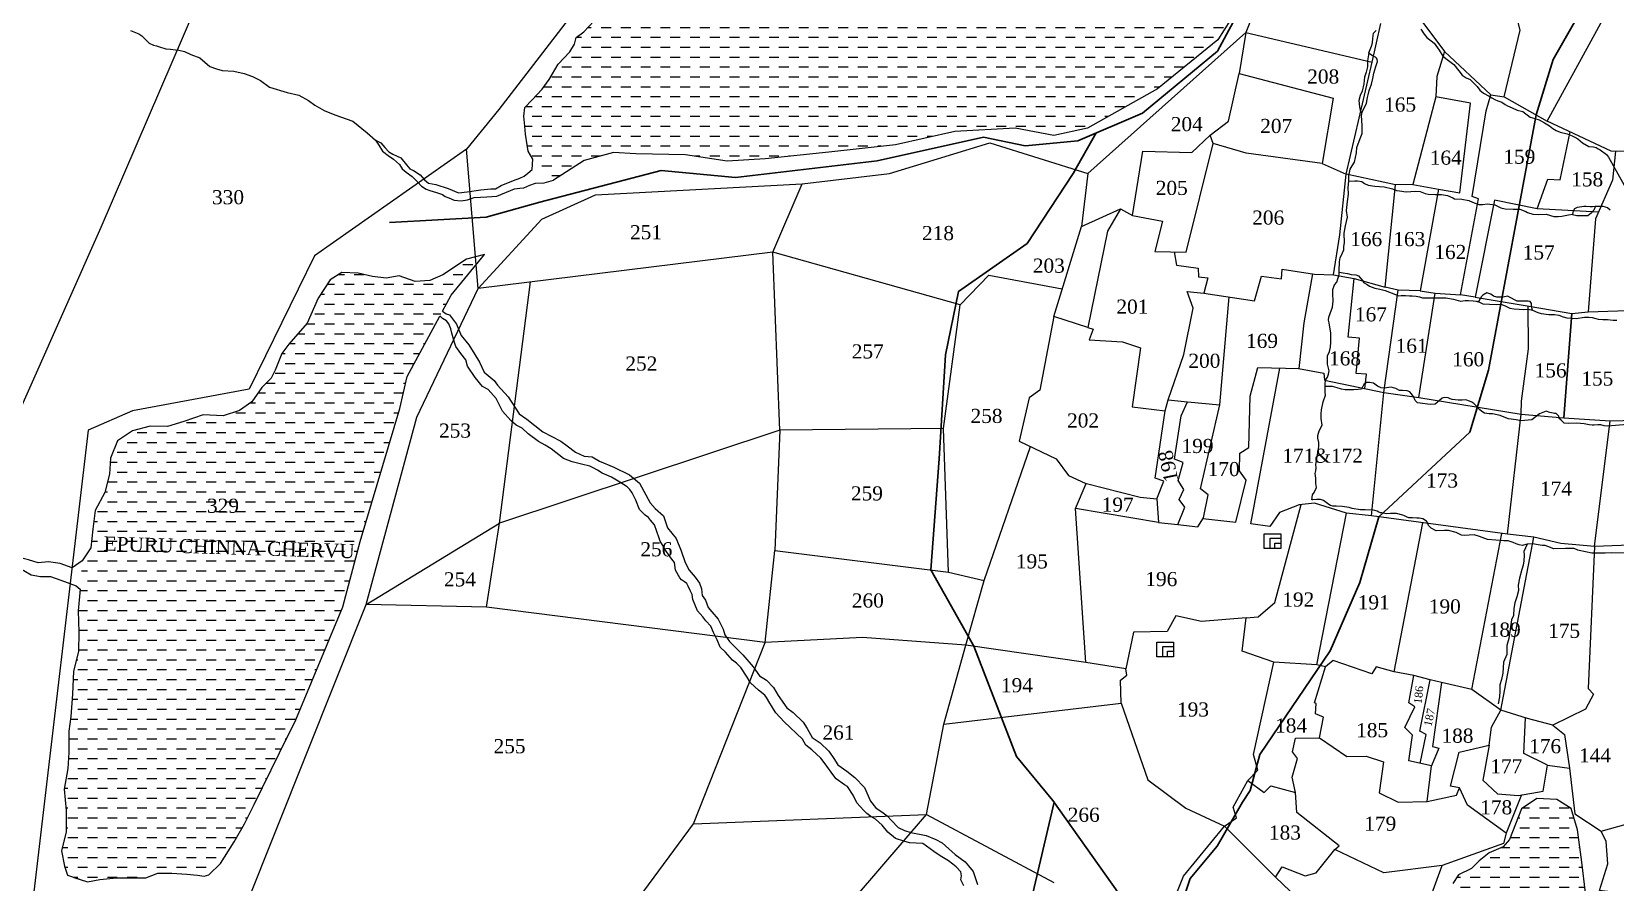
# Model space of a CAD drawing. Header units: millimetres. Extents: x 838 to 3141, y -219 to 909.
# Drawn here: x 2158.3 to 2559.2, y 373.8 to 589 of the extents above; entities that cross this region are included whole.
import ezdxf

# ---------------------------------------------------------------- set-up
doc = ezdxf.new("R2010")
doc.units = ezdxf.units.MM
doc.header["$MEASUREMENT"] = 0
doc.linetypes.add('ACAD_ISO07W100', pattern=[3, 0, -3])
doc.layers.add('FOOTPATH', color=150, linetype='ACAD_ISO07W100', lineweight=30)
for name, color, linetype in [('NALA', 4, 'Continuous'), ('SQUAREWELL', 5, 'Continuous'), ('SURVEY_BND', 7, 'Continuous'), ('TEXT', 7, 'Continuous'), ('WATER_BODY', 4, 'Continuous')]:
    doc.layers.add(name, color=color, linetype=linetype)
doc.styles.get("Standard").update_dxf_attribs({"font": 'TIMES.TTF', "height": 3.574})

msp = doc.modelspace()

# ---------------------------------------------------------------- hatches: boundary and pattern name
at = {"layer": 'WATER_BODY'}
h = msp.add_hatch(dxfattribs=at)
h.set_pattern_fill('DASH', color=256, scale=20, angle=180, style=0)
h.paths.add_polyline_path([(2469.35, 615.43), (2474.47, 636.82), (2483.42, 655.08), (2486.61, 661.63), (2491.11, 671), (2492.62, 686.78), (2492.15, 702.43), (2491.77, 720.38), (2491.3, 731.34), (2491.96, 741.5), (2495.71, 750.87), (2497.11, 758.09), (2499.09, 769.47), (2499.93, 780.05), (2500.27, 791.47), (2500.9, 797.66), (2499.97, 804.5), (2497.05, 810.49), (2492.85, 816.28), (2489.63, 820.8), (2488.23, 822.63), (2487.42, 820.13), (2487.37, 817.44), (2487.37, 814.17), (2485.49, 811.04), (2485.1, 807.93), (2484.48, 803.32), (2483.03, 800), (2482.31, 797.22), (2480.48, 793.52), (2479.12, 792.14), (2475.8, 786.8), (2473.49, 782.72), (2469.92, 778.47), (2467, 774.8), (2463.85, 768.61), (2459.69, 763.07), (2457.42, 758.81), (2455.59, 754.66), (2452.85, 752.35), (2449.58, 748.15), (2448.64, 745.58), (2446.66, 742.46), (2444.14, 739.69), (2441.35, 735.7), (2439.62, 731.89), (2437.54, 728.97), (2434.72, 726.11), (2430.1, 722.42), (2426.29, 717.03), (2422.63, 713.32), (2420.9, 711.3), (2417.82, 707.31), (2415.79, 705.19), (2413.46, 703.31), (2410.25, 700.09), (2408.2, 697.5), (2405.83, 695.82), (2403.1, 693.84), (2400.43, 689.88), (2398.75, 687.21), (2394.82, 684.72), (2392.15, 682.15), (2390.52, 679.13), (2387.2, 675.52), (2384.92, 674.04), (2381.89, 671.04), (2380.16, 668.37), (2378.08, 665.95), (2375.81, 663.97), (2372.49, 661.64), (2370.06, 657.93), (2367.63, 655.83), (2362.83, 651.98), (2361.84, 649.95), (2359.07, 647.03), (2357.68, 645.84), (2353.15, 642.31), (2349.59, 637.86), (2346.03, 634.4), (2344.19, 633.65), (2339.97, 629.92), (2336.76, 626.46), (2331.36, 621.56), (2328.59, 618.55), (2324.43, 616.47), (2319.92, 612.06), (2316.65, 609.19), (2313.22, 606.72), (2309.96, 603.29), (2307.64, 599.84), (2304.77, 597.87), (2302.46, 595), (2300.61, 591.69), (2298.13, 588.99), (2296.16, 587.53), (2295.77, 585.84), (2294.53, 583.87), (2291.59, 580.8), (2289.34, 576.92), (2287.59, 574.45), (2284.95, 571.7), (2283.15, 569.79), (2282.93, 567.59), (2283.15, 565.12), (2283.38, 563.04), (2283.77, 560.4), (2284.05, 558.77), (2285.23, 556.74), (2285.04, 554.13), (2290.41, 551.41), (2298.16, 556.44), (2305.59, 558.42), (2311.28, 558.09), (2323.87, 557.85), (2334.43, 556.28), (2344, 556.86), (2360.11, 558.51), (2377.03, 560.41), (2391.99, 563.78), (2407.33, 564.61), (2417.07, 562.71), (2425.6, 564.56), (2443.34, 574.53), (2458.6, 586.98), (2461.83, 591.98)])
h = msp.add_hatch(dxfattribs=at)
h.set_pattern_fill('DASH', color=256, scale=20, angle=180, style=0)
h.paths.add_polyline_path([(2237.12, 443.45), (2241.49, 459.98), (2251.57, 493.65), (2253.42, 501.72), (2264.54, 522.35), (2270.89, 530.08), (2270.74, 532.02), (2268.39, 531.41), (2262.4, 527.48), (2259.13, 526.07), (2255.41, 525.79), (2251.35, 527.26), (2248.08, 526.64), (2244.64, 527.09), (2240.97, 527.88), (2236.88, 528.11), (2233.89, 526.19), (2230.85, 521.57), (2228.08, 515.26), (2223.4, 509.9), (2221.7, 507.62), (2220, 503.39), (2218.93, 501.3), (2216.62, 498.99), (2214.08, 495.39), (2210.92, 493.19), (2206.81, 491.84), (2201.78, 492.04), (2196.82, 490.4), (2192.7, 489.11), (2188.33, 489.16), (2183.87, 487.98), (2180.04, 485.5), (2178.29, 481.1), (2178.01, 477.02), (2176.82, 472.4), (2174.4, 467.89), (2173.83, 463.1), (2173.32, 458.45), (2171.12, 455.12), (2170.55, 447.01), (2170.1, 442.47), (2170.32, 437.06), (2170.16, 432.16), (2168.91, 427.22), (2168.68, 421.42), (2168.29, 415.73), (2167.72, 412.01), (2167.72, 406.62), (2167.5, 402.56), (2166.54, 397.38), (2167.05, 391.94), (2167.1, 386.59), (2165.86, 381.74), (2166.66, 377.88), (2167.45, 375.57), (2170.41, 374.56), (2172.47, 373.87), (2175.61, 374.45), (2179.78, 374.94), (2182.38, 374.94), (2187.25, 374.94), (2190.26, 376.06), (2193.8, 376.08), (2197.59, 375.8), (2200.33, 375.56), (2202.01, 375.36), (2203.19, 375.7), (2206.18, 378.58), (2209.61, 384.01), (2212.23, 388.61), (2214.68, 393.45), (2221.05, 406.54), (2225.19, 414.87)])
h = msp.add_hatch(dxfattribs=at)
h.set_pattern_fill('DASH', color=256, scale=20, angle=180, style=0)
h.paths.add_polyline_path([(2550.82, 352.02), (2551.62, 371.09), (2550.75, 378.89), (2549.65, 387.04), (2548.05, 392.43), (2544.4, 394.76), (2539.37, 394.98), (2535.43, 392.36), (2532.44, 384.63), (2530.83, 382.74), (2527.3, 381.22), (2524.77, 379.2), (2522.84, 377.24), (2519.52, 375.64), (2518.06, 373.48), (2516.44, 370.02), (2515.37, 367.8), (2513.88, 366), (2513.09, 363.05), (2512.7, 360.74), (2511.94, 357.87), (2511, 356.48), (2510.64, 353.15), (2510.14, 349.75), (2509.01, 345.25), (2507.66, 340.31), (2507.51, 336.81), (2539.47, 323.64), (2540.17, 325.51), (2544.54, 333.87), (2549.07, 341.01)])
h.paths.add_polyline_path([(2538.34, 320.62), (2539.47, 323.64), (2507.51, 336.81), (2507.48, 336.29), (2505.86, 330.85), (2505.27, 325.39), (2504.87, 322.83), (2503.34, 320.27), (2503.02, 316.18), (2502.94, 312.55), (2502.54, 310.2), (2502.18, 307.45), (2502.63, 305.32), (2502.98, 302.93), (2502.98, 300.76), (2504.53, 297.77), (2506.71, 296.22), (2508.61, 294.98), (2510.74, 292.45), (2512.6, 290.81), (2513.89, 288.6), (2516.93, 287.13), (2518.49, 285.85), (2519.84, 284.58), (2521.75, 283.66), (2524.02, 282.88), (2526.35, 281.01), (2528.48, 279.45), (2529.38, 278.97), (2530.75, 278.19), (2532.21, 278.37), (2533.52, 280.34), (2534.1, 285.22), (2534.91, 289.45), (2534.47, 293.68), (2535.57, 301), (2536.67, 308.01), (2537.47, 313.99)])

# ---------------------------------------------------------------- linework, layer by layer
at = {"layer": 'FOOTPATH', "linetype": 'ByBlock'}
for points in [[(2539.16, 567.95), (2543.5, 581.97), (2555.36, 602.91), (2556.08, 609.66), (2537.56, 601.47), (2517.89, 600.65), (2501.51, 599.74), (2494, 603.85), (2471.59, 608.39), (2458.51, 584.09), (2439.53, 568.35), (2423.12, 561.41), (2409.86, 560.15), (2399.3, 562.31), (2372.38, 556.34), (2336.53, 552.09), (2317.68, 553.89), (2286.95, 545.86), (2273.41, 542.08), (2248.93, 540.7)], [(2442.32, 344.27), (2446.84, 360.38), (2451.55, 374.77), (2458.46, 382.96), (2464.87, 394.03), (2466.8, 397.05), (2469.23, 406.16), (2487.06, 432.33), (2494.53, 449.64), (2499.38, 466.24), (2522.39, 487.69), (2527.11, 503.33), (2539.16, 567.95)], [(2427.82, 563.4), (2421.98, 553.09), (2410.36, 535.43), (2392.98, 523.27), (2389.63, 507.2), (2388.03, 480.89), (2385.98, 452.83), (2396.79, 433.54), (2407.63, 405.62), (2416.86, 394.49), (2435.12, 368.65), (2441.71, 359.85), (2442.32, 344.27)], [(2409.19, 228.59), (2404.94, 232.66), (2408.16, 240.54), (2422.39, 281.83), (2419.22, 292.27), (2414.55, 301.25), (2405.8, 351.2), (2408.99, 359.15), (2417.16, 394.07)]]:
    msp.add_lwpolyline(points, dxfattribs=at)
at = {"layer": 'NALA', "linetype": 'ByBlock'}
for points in [[(2183.36, 589.32), (2184.63, 588.8), (2185.47, 588.42), (2186.26, 587.98), (2188.11, 586.14), (2189.15, 585.63), (2189.94, 585.44), (2190.72, 585.18), (2192.34, 584.68), (2193.52, 584.55), (2194.71, 584.42), (2195.56, 584.29), (2197.04, 583.98), (2198.61, 583.23), (2200.93, 582.41), (2203.41, 580.22), (2205.15, 579.64), (2206.55, 579.22), (2209.53, 579.02), (2212.15, 578.42), (2214.26, 577.65), (2216.24, 576.64), (2218.54, 574.97), (2223.03, 573.59), (2225.96, 572.97), (2228.44, 571.59), (2229.99, 570.41), (2232.39, 569.05), (2235.04, 567.95), (2239.63, 566.38), (2243.27, 563.45), (2245.37, 561.52), (2246.7, 560.9), (2247.71, 559.7), (2248.75, 558.64), (2249.8, 557.98), (2250.9, 557.52), (2251.78, 557.1), (2253.24, 555.35), (2254.07, 554.27), (2255.01, 553.86), (2256.68, 552.75), (2257.78, 551.53), (2258.78, 550.69), (2260.66, 550.35), (2263.8, 549.32), (2266.42, 548.27), (2268.6, 548.46), (2272.04, 548.98), (2274.54, 549.21), (2275.74, 549.21), (2277.22, 550.1), (2280.33, 551.33), (2281.92, 551.93), (2283.02, 552.44), (2283.95, 553.22), (2285.04, 554.13)], [(2565.08, 457.08), (2558.28, 457.13), (2556.64, 457.02), (2555.1, 457.02), (2553.29, 457.02), (2550.03, 457.71), (2549.68, 457.82), (2548.82, 458.22), (2548.25, 458.22), (2546.59, 458.21), (2543.65, 458.18), (2542.15, 458.74), (2541.44, 459.01), (2540.8, 459.03), (2540.21, 459.08), (2538.28, 459.42), (2536.88, 459.36), (2535.65, 459.03), (2534.87, 459.17), (2534.09, 459.41), (2533.35, 459.76), (2532.1, 460.19), (2530.98, 460.16), (2528.95, 460.35), (2526.89, 460.49), (2526.16, 460.81), (2524.79, 461.3), (2523.49, 461.66), (2520.93, 461.52), (2520.31, 461.62), (2519.61, 461.93), (2518.96, 462.32), (2517.01, 462.82), (2515.98, 462.78), (2513.84, 462.74), (2512.59, 463.38), (2512.18, 463.8), (2511.96, 464.1), (2511.72, 464.57), (2511.38, 465.16), (2510.45, 465.74), (2510.09, 465.84), (2509.57, 465.95), (2508.94, 465.91), (2507.91, 466.02), (2507.42, 466.02), (2506.97, 466.04), (2506.79, 466.08), (2506.55, 466.2), (2505.86, 466.48), (2505.42, 466.68), (2503.83, 467.12), (2503.31, 467.12), (2502.32, 467.12), (2501.31, 467), (2500.11, 467.23), (2499.77, 467.26), (2499.37, 467.44), (2498.89, 467.71), (2498.36, 467.88), (2497.92, 467.97), (2495.86, 468.05), (2494.72, 468.03), (2492.6, 468.37), (2491.8, 468.64), (2490.1, 468.84), (2488.57, 468.99), (2487.74, 468.98), (2487.09, 469.13), (2486.71, 469.39), (2486.37, 469.59), (2485.3, 470.4), (2484.55, 470.66), (2483.6, 470.64), (2482.65, 470.58), (2482.4, 470.56), (2482.56, 471.85), (2482.94, 472.44), (2483.55, 473.67), (2483.39, 474.67), (2483.41, 476.06), (2483.21, 477.18), (2483.44, 477.91), (2483.51, 478.64), (2483.41, 479.48), (2484.17, 484.08), (2484.2, 485.06), (2483.87, 486.13), (2483.87, 486.82), (2484.24, 488.05), (2484.99, 489.45), (2484.76, 491.14), (2484.76, 492.35), (2484.84, 493.3), (2485.29, 495.33), (2485.84, 497.04), (2485.8, 497.77), (2485.76, 498.82), (2485.76, 499.85), (2485.86, 500.81), (2486.38, 501.62), (2486.63, 502.35), (2486.81, 503.16), (2486.32, 504.84), (2486.32, 505.89), (2486.32, 507.01), (2486.83, 508.06), (2487.09, 509.22), (2487.22, 510.42), (2487.17, 512.73), (2486.79, 515.31), (2486.64, 515.99), (2486.73, 516.78), (2487.01, 517.72), (2487.6, 519.33), (2487.79, 520.81), (2487.74, 522.68), (2487.73, 523.77), (2488.11, 524.93), (2488.74, 525.6), (2488.97, 526.45), (2489.27, 527.59), (2489.34, 528.51), (2489.4, 530.76), (2489.6, 531.79), (2490.18, 533.03), (2490.51, 533.79), (2490.52, 534.62), (2490.68, 535.62), (2490.6, 538.03), (2490.9, 539.88), (2491.42, 542.05), (2491.18, 543.76), (2491.43, 546.04), (2491.67, 547.87), (2491.6, 549.62), (2491.79, 551.21), (2491.78, 552.49), (2492.1, 554.2), (2492.59, 555.07), (2493.18, 556), (2493.71, 558.33), (2493.77, 559.66), (2494.62, 562), (2495.12, 563.26), (2495.17, 565.23), (2494.99, 567.79), (2495.1, 568.68), (2496.22, 570.94), (2496.52, 572.39), (2496.65, 573.04), (2496.89, 574.13), (2497.49, 575.75), (2497.81, 577.14), (2498.09, 578.54), (2498.59, 580.17), (2498.99, 581.49), (2498.96, 582.03), (2498.78, 582.3), (2498.48, 582.54), (2497.99, 582.75), (2497.73, 582.87), (2497.4, 583.11), (2496.97, 583.39), (2496.79, 583.69), (2497.52, 585.32), (2497.73, 586.16), (2497.81, 587.25), (2498.01, 588.6), (2498.71, 589.31)], [(2509.95, 589.63), (2510.79, 588.39), (2511.47, 587.5), (2513.38, 586.07), (2514.58, 584.35), (2515.56, 582.77), (2517, 581.72), (2518.3, 580.66), (2519.56, 579.11), (2520.42, 577.96), (2521.49, 577.33), (2522.45, 576.91), (2523.11, 576.22), (2524.25, 575.16), (2524.88, 574.18), (2525.87, 573.46), (2527.25, 572.66), (2527.94, 572.29), (2528.67, 571.81), (2529.49, 571.51), (2530.52, 571.17), (2531.35, 570.59), (2531.88, 570.26), (2533.11, 569.77), (2534.33, 569.14), (2535.8, 568.85), (2537.64, 567.38), (2538.83, 567), (2539.9, 566.72), (2541.29, 565.93), (2542.51, 565.2), (2543.43, 564.48), (2544.24, 563.96), (2545.23, 563.62), (2547.02, 563.13), (2548.27, 562.62), (2548.94, 562.33), (2549.71, 561.87), (2550.88, 560.89), (2552.5, 559.97), (2553.67, 559.91), (2554.37, 559.71), (2554.89, 559.38), (2555.37, 559.08), (2556.98, 557.91), (2557.52, 557.25), (2562.17, 548.8)], [(2496.79, 583.69), (2496.51, 581.59), (2496.5, 580.08), (2496.14, 578.73), (2495.69, 577.47), (2495.56, 575.83), (2495.14, 573.98), (2494.66, 572.82), (2494.27, 571.56), (2494.43, 569.96), (2494.74, 568.74), (2495.07, 568.4)], [(2245.37, 561.52), (2246.23, 560.29), (2247.16, 558.78), (2248.6, 557.71), (2249.96, 556.79), (2251.41, 555.41), (2252.13, 554.28), (2253.14, 553.42), (2254.66, 552.35), (2256, 551.02), (2257, 549.88), (2258.23, 549.12), (2259.16, 548.81), (2260.83, 548.33), (2262.33, 547.85), (2262.99, 547.29), (2263.9, 546.98), (2265.32, 546.37), (2267.07, 546.21), (2268.67, 546.49), (2270.32, 547.07), (2273.54, 547.19), (2276.06, 547.38), (2280.56, 549.24), (2281.92, 549.45), (2282.93, 549.49), (2284.48, 550.18), (2285.84, 550.68), (2288.04, 550.78), (2290.41, 551.41)], [(2491.79, 551.21), (2493.24, 551.25), (2493.91, 551.25), (2495.08, 551.09), (2495.75, 550.62), (2496.67, 550.21), (2498.32, 549.95), (2500.67, 549.73), (2502.83, 549.25), (2503.82, 548.84), (2504.61, 548.71), (2506.26, 548.49), (2508.61, 548.65), (2509.85, 548.56), (2511.06, 548.08), (2511.85, 547.92), (2513.66, 547.82), (2515.18, 547.82), (2516.71, 547.57), (2518.04, 546.97), (2518.49, 546.74), (2520.33, 546.62), (2522.14, 546.3), (2523.09, 545.89), (2524.62, 545.32), (2525.63, 545.28), (2526.84, 545.41), (2528.75, 545.16), (2530.21, 544.4), (2531.35, 544.21), (2533.32, 544.08), (2535, 544.08), (2536.53, 543.54), (2537.01, 543.25), (2538.37, 542.84), (2539.79, 542.77), (2541.7, 542.8), (2543.63, 542.26), (2544.78, 542.26), (2545.7, 542.36), (2547.38, 542.65), (2548.43, 542.84), (2548.66, 543.68), (2548.94, 544.26), (2549.6, 544.64), (2551.22, 544.87), (2551.83, 544.87), (2552.81, 544.8), (2553.42, 544.77), (2554.15, 544.87), (2555.04, 544.87), (2556.08, 544.87), (2557.26, 544.55), (2557.93, 543.91)], [(2554.15, 544.87), (2553.73, 543.85), (2553.1, 543.06), (2552.21, 542.45), (2549.48, 542.39), (2548.4, 542.65), (2548.43, 542.84)], [(2489.31, 528.19), (2490.36, 528.03), (2491.43, 527.79), (2492.34, 527.54), (2493.55, 527.45), (2494.21, 527.26), (2495.32, 525.96), (2495.48, 525.58), (2496.42, 525.01), (2497.02, 524.59), (2498.32, 524.1), (2499.59, 523.82), (2500.99, 523.55), (2503.55, 522.53), (2504.34, 522.15), (2505, 522.26), (2506.08, 522.26), (2507.15, 522.21), (2507.76, 522.21), (2508.78, 522.1), (2509.66, 521.88), (2510.43, 521.69), (2511.53, 521.63), (2512.74, 521.63), (2514.59, 521.63), (2516.33, 521.66), (2518.23, 521.33), (2520.06, 520.83), (2521.17, 521), (2522.05, 521.03), (2523.23, 520.92), (2523.98, 520.86), (2524.86, 520.56), (2525.68, 520.17), (2529.04, 519.98), (2530.22, 520.03), (2531.36, 519.65), (2532.54, 519.02), (2533.59, 518.85), (2534.86, 518.77), (2535.99, 518.71), (2537.18, 518.8), (2538.25, 518.55), (2539.58, 517.94), (2540.46, 517.72), (2542.39, 517.47), (2543.85, 517.47), (2544.92, 517.25), (2546.03, 516.86), (2546.94, 516.64), (2549.3, 516.45), (2551.4, 516.73), (2552.47, 516.81), (2553.38, 516.7), (2554.24, 516.4), (2554.9, 516.26), (2556.04, 516.17), (2557.25, 516.17), (2558.66, 516.04), (2559.59, 516.01)], [(2537.95, 520.27), (2537.64, 520.77), (2537.14, 520.84), (2536.07, 520.86), (2535.37, 520.82), (2534.35, 520.86), (2533.66, 521.14), (2532.94, 521.56), (2531.91, 522.08), (2530.8, 521.82), (2529.92, 521.82), (2529.25, 521.82), (2528.39, 522.1), (2527.66, 522.61), (2526.67, 522.93), (2525.69, 522.36), (2525.32, 522), (2524.65, 520.84), (2524.42, 520.71)], [(2262.37, 518.32), (2263.3, 517.59), (2264.12, 517.4), (2265.84, 515), (2267.04, 512.15), (2268.98, 509.8), (2270.53, 507.29), (2271.69, 505.38), (2272.86, 502.84), (2275.37, 500.72), (2276.23, 499.54), (2278.94, 496.63), (2281.7, 492.28), (2283.71, 491), (2287.74, 487.76), (2292.32, 485.38), (2293.87, 484.24), (2296.03, 482.62), (2298.22, 481.56), (2300.23, 481.44), (2302.05, 480.35), (2305.72, 478.83), (2309.64, 476.88), (2312.18, 474.73), (2314.94, 469.81), (2316.16, 468.33), (2318.24, 466.54), (2319.27, 463.44), (2321.46, 460.75), (2322.75, 457.65), (2323.75, 454.73), (2324.78, 452.73), (2326.29, 450.98), (2327.38, 449.5), (2327.87, 448.06), (2328.05, 446.38), (2328.9, 445.14), (2329.55, 443.34), (2330.5, 442.24), (2332.15, 440.37), (2333.4, 437.84), (2333.79, 436.43), (2335.01, 434.69), (2336.21, 433.47), (2338.39, 431.33), (2341, 428.28), (2342.59, 425.99), (2344.32, 424.96), (2346.16, 423.08), (2347.3, 421.02), (2349.5, 417.94), (2351.1, 416.72), (2353.64, 414.28), (2354.62, 412.67), (2355.9, 410.43), (2357.95, 409.07), (2360.13, 406.95), (2361.38, 405.13), (2362.4, 403.48), (2364.68, 401.88), (2366.7, 400.32), (2369.13, 397.81), (2370.67, 394.28), (2371.95, 392.68), (2372.64, 392.18), (2373.55, 391.65), (2374.85, 390.63), (2375.96, 389.44), (2377.68, 387.62), (2379.28, 386.92), (2380.91, 386.35), (2384.76, 385.6), (2387.24, 384.57), (2388.84, 383.79), (2389.62, 382.99), (2392.13, 380.81), (2394.63, 379), (2395.46, 377.97), (2396.7, 376.51), (2397.78, 373.22)], [(2538.25, 518.55), (2538.03, 519.48), (2537.95, 520.27)], [(2394.34, 372.92), (2393.53, 374.42), (2393.71, 375.41), (2393.56, 376.45), (2392.34, 377.73), (2391.54, 378.33), (2390.43, 379.22), (2388.29, 380.5), (2386.72, 381.56), (2383.95, 383.56), (2380.58, 383.77), (2379.09, 384.23), (2376.97, 384.84), (2375.07, 386.45), (2373.6, 388.25), (2371.93, 389.74), (2370.79, 390.39), (2369.78, 391.23), (2368.88, 392), (2367.24, 393.91), (2366.32, 395.87), (2364.85, 398.03), (2364.05, 398.48), (2362.02, 399.94), (2361.15, 401.1), (2359.22, 403.78), (2358.11, 405.18), (2355.8, 407.26), (2354.31, 408.51), (2353.42, 409.97), (2348.8, 414.35), (2346.7, 416.63), (2346.13, 417.61), (2345.62, 418.45), (2345.23, 419.07), (2344.37, 420.56), (2343.89, 421.16), (2342.34, 422.38), (2340.29, 424.23), (2339.45, 425.69), (2337.83, 428.09), (2336.73, 429.25), (2335.78, 430.02), (2333.93, 431.99), (2332.62, 433.3), (2331.9, 435.09), (2330.94, 436.95), (2330.29, 438.59), (2328.97, 439.96), (2328.2, 440.94), (2326.89, 442.49), (2325.72, 445.37), (2325.54, 446.59), (2325.01, 447.63), (2324.53, 448.7), (2324.17, 449.36), (2323.57, 449.81), (2322.86, 450.31), (2322.38, 450.79), (2321.31, 452.78), (2321.04, 454.71), (2320.35, 455.55), (2319.54, 456.71), (2318.92, 457.6), (2318.11, 458.97), (2317.43, 460.1), (2317.16, 460.85), (2316.56, 462.58), (2315.96, 464.2), (2314.95, 465.45), (2314.5, 466.05), (2313.64, 466.64), (2312.21, 468.1), (2311.31, 470.43), (2310.32, 472.32), (2309.73, 473.13), (2309.04, 473.87), (2307.22, 475.03), (2305.1, 476.26), (2302.71, 477.28), (2301.54, 478.06), (2300.44, 478.62), (2299.61, 479.04), (2297.52, 479.61), (2295.16, 480.2), (2292.96, 481.04), (2289.84, 483.43), (2288.35, 484.41), (2286.65, 485.28), (2284, 487.25), (2282.54, 488.68), (2281.01, 489.46), (2279.61, 490.65), (2277.52, 493.01), (2275.88, 496.19), (2273.88, 498.43), (2272.48, 499.2), (2270.63, 501.47), (2268.69, 504.34), (2268.24, 506.01), (2266.96, 507.56), (2265.73, 509.32), (2265.38, 510.36), (2264.66, 512.71), (2264.48, 513.81), (2263.94, 515.12), (2263.37, 515.84), (2262.33, 516.43), (2261.88, 516.85), (2261.67, 517.03)], [(2572.49, 490.44), (2557.27, 489.21), (2556.37, 489.31), (2555.58, 489.53), (2554.76, 489.51), (2553.82, 489.45), (2553.35, 489.43), (2552.58, 489.53), (2551.31, 489.8), (2549.43, 489.94), (2547.26, 489.88), (2546.28, 489.97), (2545.47, 490.74), (2545, 491.13), (2544.89, 491.76), (2544.22, 492.36), (2543.85, 492.4), (2543.51, 492.5), (2542.59, 492.68), (2541.67, 492.97), (2540.02, 492.31), (2538.08, 490.78), (2535.27, 490.53), (2534.08, 490.77), (2532.16, 491.02), (2530.68, 491.64), (2530.05, 491.88), (2528.15, 492.3), (2527.31, 492.3), (2526.13, 492.48), (2525.44, 492.93), (2524.87, 493.41), (2523.37, 494.91), (2522.89, 495.26), (2522.28, 495.55), (2521.4, 495.82), (2520.41, 495.78), (2519.41, 495.77), (2517.88, 495.96), (2517.43, 496.14), (2516.92, 496.36), (2516.06, 496.42), (2515.35, 496.29), (2514.12, 495.16), (2513.57, 494.74), (2512.35, 494.68), (2509.12, 495.13), (2508.52, 495.65), (2508.13, 496.67), (2507.83, 497.01), (2507.53, 497.44), (2507.16, 497.84), (2506.56, 498.11), (2505.36, 498.18), (2504.6, 498.21), (2503.68, 498.75), (2502.44, 499.07), (2501.84, 498.95), (2500.67, 498.81), (2499.9, 498.87), (2499.03, 499.29), (2498, 500.1), (2496.97, 500.23), (2496.19, 500.23), (2495.56, 499.72), (2494.98, 498.54), (2494.15, 498.46), (2492.97, 498.41), (2490.83, 498.39), (2489.91, 498.59), (2488.84, 498.87), (2487.65, 499.24), (2485.92, 499.19), (2485.76, 499.21)], [(2536.88, 459.36), (2536.08, 457.47), (2536.13, 456.56), (2536.08, 455.12), (2535.91, 454.01), (2535.57, 452.89), (2534.96, 450.74), (2534.65, 448.94), (2534.69, 447.59), (2534.3, 446), (2533.76, 444.51), (2533.49, 443.09), (2533.45, 441.31), (2532.91, 440.23), (2532.25, 435.48), (2531.78, 433.67), (2531.71, 431.41), (2530.9, 429.51), (2530.71, 426.73), (2530.42, 425.07), (2530, 423.78), (2530, 422.17), (2529.87, 420.72), (2529.55, 418.95)]]:
    msp.add_lwpolyline(points, dxfattribs=at)
at = {"layer": 'SQUAREWELL'}
for points in [[(2470.32, 461.95), (2474.54, 461.95), (2474.54, 458.27), (2470.32, 458.27)], [(2471.88, 460.84), (2474.54, 460.84), (2474.54, 458.27), (2471.88, 458.27)], [(2472.99, 459.62), (2474.54, 459.62), (2474.54, 458.27), (2472.99, 458.27)], [(2443.16, 434.55), (2447.38, 434.55), (2447.38, 430.87), (2443.16, 430.87)], [(2444.71, 433.44), (2447.38, 433.44), (2447.38, 430.87), (2444.71, 430.87)], [(2445.83, 432.23), (2447.38, 432.23), (2447.38, 430.87), (2445.83, 430.87)]]:
    msp.add_lwpolyline(points, close=True, dxfattribs=at)
at = {"layer": 'SURVEY_BND'}
for points in [[(2490.61, 837.94), (2486.21, 824.1), (2479.84, 798.59), (2440.89, 739.67), (2404.77, 699.49), (2345.95, 639.47), (2300.41, 600.29), (2276.56, 569.31), (2268.38, 559.29)], [(2078.76, 253.19), (2068.96, 263.71), (2089.13, 321.22), (2103.36, 361.31), (2140.41, 459.78), (2175.97, 539.55), (2298.64, 824.57)], [(2592.66, 568.15), (2584.13, 567.49), (2577.56, 559.8), (2574.81, 558.42), (2558.14, 558.76), (2541.94, 566.38), (2558.38, 596.41), (2571.52, 598.51), (2572.14, 610.97)], [(2502.51, 602.09), (2515.93, 583.99), (2527.73, 573), (2531.08, 572.52), (2535.15, 589.41), (2531.93, 602.09)], [(2469.74, 599.06), (2465.67, 588.76), (2497.67, 581.32)], [(2507.94, 550.38), (2503.57, 550.28), (2491.06, 552.92), (2497.67, 581.32), (2499.83, 591.04)], [(2465.67, 588.76), (2425.69, 553.09), (2424.08, 539.69), (2433.95, 544.2), (2437.01, 542.52), (2439.62, 558.75), (2452.01, 558.44), (2456.69, 562.82)], [(2465.67, 588.76), (2463.97, 578.43), (2487.78, 572.21), (2485.03, 555.69), (2491.06, 552.92)], [(2515.93, 583.99), (2513.99, 577.63), (2513.74, 572.55), (2507.94, 550.38), (2514.45, 549.16), (2519.84, 548.25), (2522.59, 570.91), (2513.74, 572.55)], [(2485.03, 555.69), (2465.76, 558.26), (2457.37, 560.73), (2456.69, 562.82), (2461.3, 566.37), (2463.97, 578.43)], [(2539.4, 544.18), (2528.66, 546.39), (2523.7, 521.86), (2520.03, 522.44), (2524.55, 546.69), (2522.98, 547.34), (2526.51, 568.97), (2527.73, 573)], [(2531.08, 572.52), (2541.94, 566.38)], [(2554.92, 543.35), (2539.4, 544.18), (2542.1, 551.68), (2545.26, 551.54), (2547.79, 563.63)], [(2271.37, 524.05), (2268.38, 559.29), (2229.93, 532.28), (2213.37, 498.57), (2183.88, 493.05), (2172.68, 488.19), (2158.68, 369.95), (2195.94, 365.44), (2212.61, 367.99), (2243.01, 444.1)], [(2393.37, 519.86), (2345.92, 533.22), (2353.34, 550.5), (2375.47, 553.16), (2400.84, 560.88), (2425.69, 553.09)], [(2437.01, 542.52), (2444.58, 541.06), (2442.62, 533.4), (2450.55, 533.24), (2457.37, 560.73)], [(2559.28, 558.74), (2558.53, 551.46), (2554.17, 541.65), (2552.35, 518.08), (2572.35, 518.82), (2575.16, 544.39), (2572.01, 545.6), (2574.81, 558.42)], [(2345.92, 533.22), (2271.37, 524.05), (2287.51, 541.53), (2301.03, 547.72), (2353.34, 550.5)], [(2447.56, 533.3), (2448.14, 529.94), (2453.61, 529.16), (2453.66, 526.97), (2456.06, 526.76), (2455.01, 522.86), (2467.85, 520.92), (2469.62, 527.11), (2474.72, 526.44), (2474.88, 528.94), (2483.06, 527.69), (2487.83, 527.48), (2489.48, 537.63), (2491.06, 552.92)], [(2487.83, 527.48), (2493.14, 526.59), (2500.98, 524.34), (2503.57, 550.28)], [(2514.45, 549.16), (2509.81, 523.43), (2504.22, 523.58), (2500.98, 524.34)], [(2433.95, 544.2), (2430.67, 538.5), (2425.68, 514.15), (2417.04, 516.95), (2424.08, 539.69)], [(2389.14, 488.6), (2347.72, 488.18), (2345.92, 533.22)], [(2347.72, 488.18), (2276.74, 464.64), (2284.63, 525.68)], [(2390.44, 452.27), (2389.14, 488.6), (2393.37, 519.86), (2400.6, 527.36), (2419.2, 523.94)], [(2454.8, 465.79), (2463.17, 464.93), (2465.73, 475.55), (2464.11, 477.86), (2464.19, 482.33), (2466.46, 483.76), (2466.81, 496.78), (2468.71, 504), (2479.2, 503.77), (2480.48, 515.33), (2482.64, 527.75)], [(2495.83, 498.72), (2496.25, 502.33), (2493.65, 502.55), (2494.43, 511.44), (2491.59, 511.73), (2493.14, 526.59)], [(2243.01, 444.1), (2255.8, 491.47), (2271.37, 524.05)], [(2425.68, 514.15), (2427.02, 513.7), (2426.06, 511.06), (2434.46, 510.53), (2439.02, 509.03), (2436.93, 494.06), (2445.25, 493.1), (2446.01, 495.85), (2449.96, 507.29), (2452.39, 519.03), (2450.82, 523.24), (2455.01, 522.86)], [(2446.01, 495.85), (2450.92, 495.36), (2459.07, 494.58), (2461.43, 521.89)], [(2478.97, 503.78), (2485.44, 502.57), (2485.6, 500.86), (2500.63, 497.71), (2504.22, 523.58)], [(2500.63, 497.71), (2509.5, 496.48), (2513.61, 522.88)], [(2509.81, 523.43), (2513.61, 522.88), (2520.03, 522.44)], [(2523.7, 521.86), (2537.38, 519.59), (2548.2, 517.74), (2552.35, 518.08)], [(2509.5, 496.48), (2535.34, 492.2), (2535.43, 495.5), (2537.25, 508.78), (2537.17, 519.63)], [(2535.34, 492.2), (2546.18, 491.3), (2548.2, 517.74)], [(2548.2, 517.74), (2546.18, 491.3), (2557.93, 490.58), (2580.97, 491.17)], [(2417.04, 516.95), (2413.5, 498.27), (2410.84, 496.33), (2408.31, 485.37), (2417.7, 480.96), (2420.8, 476.71), (2424.98, 474.77), (2438.97, 471.23), (2443.16, 470.8), (2444.89, 475.27), (2442.72, 476.06), (2445.25, 493.1)], [(2497.47, 466.5), (2491.15, 467.19), (2483.05, 469.75), (2479.16, 469.29), (2474.22, 467.32), (2471.79, 463.83), (2466.96, 464.49), (2474.32, 503.88)], [(2531.95, 461.83), (2497.47, 466.5), (2500.63, 497.71)], [(2443.59, 464.82), (2448.5, 464.29), (2450.2, 468.66), (2448.77, 470.62), (2450.02, 473.2), (2448.59, 475.43), (2449.85, 480.01), (2447.62, 480.81), (2449.31, 491.78), (2450.92, 495.36)], [(2448.5, 464.29), (2453.51, 463.69), (2454.93, 466.01), (2456.18, 471.8), (2454.22, 473.32), (2459.07, 494.58)], [(2553.94, 458.75), (2545.38, 459.48), (2538.61, 461.11), (2531.95, 461.83), (2535.34, 492.2)], [(2553.94, 458.75), (2557.93, 490.58)], [(2347.72, 488.18), (2346.49, 457.74)], [(2425.22, 429.42), (2394.79, 433.82), (2399.44, 450.16), (2411.14, 484.04)], [(2443.16, 470.8), (2443.59, 464.82), (2422.53, 468.39), (2425.23, 474.7)], [(2483.68, 428.84), (2472.74, 429.47), (2464.78, 432.24), (2465.78, 440.69), (2468.81, 440.98), (2473.01, 444.58), (2479.72, 469.36)], [(2465.78, 440.69), (2454.42, 439.73), (2447.93, 441.24), (2445.78, 437.27), (2437.26, 437.11), (2435.32, 427.82), (2425.22, 429.42), (2422.53, 468.39)], [(2503.23, 427.05), (2498.66, 428.26), (2497.6, 426.53), (2487.78, 429.91), (2485.81, 428.29), (2483.68, 428.84), (2491.15, 467.19)], [(2273.43, 443.36), (2243.01, 444.1), (2276.74, 464.64)], [(2344.03, 434.42), (2273.43, 443.36), (2276.74, 464.64)], [(2522.86, 422.54), (2515.21, 424.34), (2512.35, 425.03), (2508.17, 426.13), (2503.23, 427.05), (2510.46, 464.74)], [(2530.22, 417.31), (2522.86, 422.54), (2530.45, 462.03)], [(2543.36, 413.56), (2536.97, 415.24), (2530.22, 417.31), (2538.61, 461.11)], [(2394.79, 433.82), (2368.65, 435.69), (2344.03, 434.42), (2346.49, 457.74), (2390.44, 452.27), (2399.44, 450.16)], [(2579.06, 459.11), (2574.16, 459.48), (2553.94, 458.75), (2552.35, 422.79), (2553.68, 421.42), (2551.63, 417.59), (2543.36, 413.56), (2546.38, 411.14), (2547.6, 402.68), (2548.94, 391.13), (2555.66, 386.76)], [(2212.61, 367.99), (2280.92, 356.85), (2299.54, 352.86), (2325.89, 388.59), (2344.03, 434.42)], [(2325.89, 388.59), (2384.87, 390.95), (2389.21, 413.79), (2394.79, 433.82)], [(2434.1, 419.14), (2440.89, 399.73), (2450.53, 392.53), (2460.28, 387.96), (2463.33, 390.09), (2462.51, 392.78), (2466.22, 399.55), (2468.73, 402.16), (2467.65, 406.16), (2472.74, 429.47)], [(2389.21, 413.79), (2434.1, 419.14), (2433.92, 424.95), (2435.58, 426.15), (2435.32, 427.82)], [(2466.22, 399.55), (2470.34, 396.52), (2472, 398.18), (2478.23, 396.52), (2477.44, 400.36), (2478.77, 405.14), (2477.46, 406.77), (2478.28, 410.28), (2484.34, 410.34), (2485.31, 415.58), (2483.33, 416.4), (2483.47, 419.06), (2483.06, 419.15), (2485.81, 428.29)], [(2484.34, 410.34), (2491.21, 405.6), (2496.13, 405.71), (2500.5, 404.29), (2499.39, 396.4), (2504.25, 394.04), (2511.59, 394.21), (2512.64, 403.23), (2506.94, 404.53), (2507.83, 411.05), (2505.94, 412.95), (2508.42, 418.14), (2506.94, 419.19), (2508.17, 426.13)], [(2509.79, 403.88), (2511.29, 411.2), (2509.73, 411.98), (2512.35, 425.03)], [(2515.21, 424.34), (2512.92, 408.12), (2514.55, 407.68), (2512.64, 403.23)], [(2511.59, 394.21), (2519.02, 395.79), (2519.79, 397.69), (2517.49, 398.13), (2519.65, 406.69), (2527.26, 408.48), (2527.89, 413.04), (2530.22, 417.31)], [(2527.26, 408.48), (2525.65, 399.6), (2529.35, 396.15), (2534.69, 395.74), (2540.95, 396.81), (2542.02, 403.38), (2536.01, 406.34), (2536.46, 415.4)], [(2542.02, 403.38), (2547.6, 402.68)], [(2535.49, 395.88), (2531.57, 386.21), (2521.75, 393.34), (2519.79, 397.69)], [(2531.57, 386.21), (2530.9, 383.62), (2515.37, 378.05), (2500.65, 376.2), (2488.24, 382.04), (2489.27, 382.98), (2478.61, 391.43), (2478.23, 396.52)], [(2391.45, 327.45), (2349.38, 349.72), (2384.87, 390.95), (2417.04, 373.69)], [(2593.74, 362.29), (2578.1, 368.9), (2555.19, 371.7), (2557.34, 378.49), (2556.86, 384.12), (2555.66, 386.76), (2576.12, 392.44), (2581.69, 392.58)], [(2443.84, 360.1), (2449.87, 375.34), (2460.28, 387.96), (2473.2, 375.09)], [(2507.66, 357.01), (2495.94, 358), (2478.82, 363.73), (2480.7, 367.95), (2473.2, 375.09), (2474.84, 377.67), (2480.7, 375.44), (2483.51, 376.15), (2488.24, 382.04)], [(2501.68, 339.21), (2507.66, 357.01), (2515.37, 378.05)]]:
    msp.add_lwpolyline(points, dxfattribs=at)
at = {"layer": 'WATER_BODY'}
for points in [[(2285.04, 554.13), (2285.23, 556.74), (2284.05, 558.77), (2283.77, 560.4), (2283.38, 563.04), (2283.15, 565.12), (2282.93, 567.59), (2283.15, 569.79), (2284.95, 571.7), (2287.59, 574.45), (2289.34, 576.92), (2291.59, 580.8), (2294.53, 583.87), (2295.77, 585.84), (2296.16, 587.53), (2298.13, 588.99), (2300.61, 591.69)], [(2461.83, 591.98), (2458.6, 586.98), (2443.34, 574.53), (2425.6, 564.56), (2417.07, 562.71), (2407.33, 564.61), (2391.99, 563.78), (2377.03, 560.41), (2360.11, 558.51), (2344, 556.86), (2334.43, 556.28), (2323.87, 557.85), (2311.28, 558.09), (2305.59, 558.42), (2298.16, 556.44), (2290.41, 551.41)], [(2262.37, 518.32), (2264.54, 522.35), (2272.96, 532.6), (2268.39, 531.41), (2262.4, 527.48), (2259.13, 526.07), (2255.41, 525.79), (2251.35, 527.26), (2248.08, 526.64), (2244.64, 527.09), (2240.97, 527.88), (2236.88, 528.11), (2233.89, 526.19), (2230.85, 521.57), (2228.08, 515.26), (2223.4, 509.9), (2221.7, 507.62), (2220, 503.39), (2218.93, 501.3), (2216.62, 498.99), (2214.08, 495.39), (2210.92, 493.19), (2206.81, 491.84), (2201.78, 492.04), (2196.82, 490.4), (2192.7, 489.11), (2188.33, 489.16), (2183.87, 487.98), (2180.04, 485.5), (2178.29, 481.1), (2178.01, 477.02), (2176.82, 472.4), (2174.4, 467.89), (2173.83, 463.1), (2173.32, 458.45), (2171.12, 455.12)], [(2169, 375.03), (2172.47, 373.87), (2175.61, 374.45), (2179.78, 374.94), (2182.38, 374.94), (2187.25, 374.94), (2190.26, 376.06), (2193.8, 376.08), (2197.59, 375.8), (2200.33, 375.56), (2202.01, 375.36), (2203.19, 375.7), (2203.19, 375.7), (2206.18, 378.58), (2209.61, 384.01), (2212.23, 388.61), (2214.68, 393.45), (2221.05, 406.54), (2225.19, 414.87), (2237.12, 443.45), (2241.49, 459.98), (2251.57, 493.65), (2253.42, 501.72), (2261.67, 517.03)], [(2171.12, 455.12), (2168.56, 453.37), (2165.53, 454.42), (2162.57, 454.88), (2159.98, 454.6), (2157.57, 455.34), (2154.43, 456.17), (2151.84, 456.45), (2149.89, 456.73), (2147.49, 457.38), (2145.06, 457), (2142.56, 457.74), (2140.28, 459.44), (2143.85, 456.17), (2145.89, 455.99), (2151.72, 454.32), (2153.57, 453.67), (2155.33, 453.3), (2158.2, 451.55), (2160.6, 451.18), (2163.1, 451.18), (2165.69, 450.25), (2169.58, 448.77), (2170.62, 447.96)], [(2170.62, 447.96), (2170.55, 447.01), (2170.1, 442.47), (2170.32, 437.06), (2170.16, 432.16), (2168.91, 427.22), (2168.68, 421.42), (2168.29, 415.73), (2167.72, 412.01), (2167.72, 406.62), (2167.5, 402.56), (2166.54, 397.38), (2167.05, 391.94), (2167.1, 386.59), (2165.86, 381.74), (2166.66, 377.88), (2167.45, 375.57), (2170.41, 374.56)], [(2551.62, 371.09), (2550.75, 378.89), (2549.65, 387.04), (2548.05, 392.43), (2544.4, 394.76), (2539.37, 394.98), (2535.43, 392.36), (2532.44, 384.63), (2530.83, 382.74), (2527.3, 381.22), (2524.77, 379.2), (2522.84, 377.24), (2519.52, 375.64), (2518.06, 373.48)], [(2202.01, 375.36), (2203.19, 375.7), (2206.18, 378.58), (2209.61, 384.01)]]:
    msp.add_lwpolyline(points, dxfattribs=at)
msp.add_lwpolyline([(2188.75, 375.5), (2188.75, 375.5), (2188.75, 375.5)], close=True, dxfattribs=at)

# ---------------------------------------------------------------- texts
at = {"layer": 'SURVEY_BND'}
for s, p in [('208', (2481.22, 575.87)), ('165', (2500.68, 568.78)), ('204', (2446.68, 563.83)), ('207', (2469.32, 563.36)), ('164', (2512.24, 555.35)), ('159', (2530.87, 555.59)), ('158', (2548.04, 549.86)), ('205', (2442.88, 547.69)), ('330', (2204, 545.34)), ('206', (2467.3, 540.18)), ('251', (2309.8, 536.48)), ('218', (2383.71, 536.26)), ('166', (2492.1, 534.74)), ('163', (2503.01, 534.74)), ('162', (2513.39, 531.48)), ('157', (2535.77, 531.36)), ('203', (2411.77, 528.02)), ('201', (2432.92, 517.65)), ('167', (2493.3, 515.7)), ('257', (2365.93, 506.32)), ('169', (2465.73, 509)), ('161', (2503.59, 507.76)), ('252', (2308.62, 503.25)), ('200', (2451.14, 503.95)), ('168', (2486.74, 504.56)), ('160', (2517.92, 504.33)), ('156', (2538.77, 501.51)), ('155', (2550.61, 499.45)), ('258', (2395.99, 490)), ('253', (2261.46, 486.29)), ('202', (2420.43, 488.85)), ('199', (2449.41, 482.4)), ('171&172', (2474.93, 479.93)), ('170', (2456.02, 476.55)), ('173', (2511.3, 473.66)), ('259', (2365.72, 470.4)), ('174', (2540.15, 471.61)), ('329', (2202.73, 467.27)), ('197', (2429.2, 467.55)), ('256', (2312.42, 456.26)), ('195', (2407.46, 453.2)), ('254', (2262.7, 448.65)), ('196', (2440.24, 448.72)), ('260', (2365.95, 443.3)), ('192', (2474.91, 443.54)), ('191', (2494.01, 442.83)), ('190', (2511.99, 441.8)), ('189', (2527.17, 435.92)), ('175', (2542.2, 435.62)), ('194', (2403.69, 421.86)), ('193', (2448.26, 415.73)), ('261', (2358.51, 409.9)), ('184', (2473.09, 411.66)), ('185', (2493.6, 410.48)), ('255', (2275.26, 406.43)), ('188', (2515.2, 409.09)), ('176', (2537.39, 406.44)), ('177', (2527.57, 401.35)), ('144', (2550.01, 404.11)), ('178', (2525.01, 390.97)), ('266', (2420.6, 389.09)), ('179', (2495.66, 386.84)), ('183', (2471.53, 384.59))]:
    msp.add_text(s, height=3.574, dxfattribs=at).set_placement(p)
for s, height, rotation, p in [('198', 3.574, 101.8123, (2448.61, 475.44)), ('186', 2, 84.5611, (2510.19, 418.86)), ('187', 2, 77.656, (2512.65, 413.08))]:
    msp.add_text(s, height=height, rotation=rotation, dxfattribs=at).set_placement(p)
at = {"layer": 'TEXT'}
msp.add_text('EPURU CHINNA CHERVU', height=3.574, rotation=358.2124, dxfattribs=at).set_placement((2176.51, 457.73))

doc.saveas('drawing.dxf')
